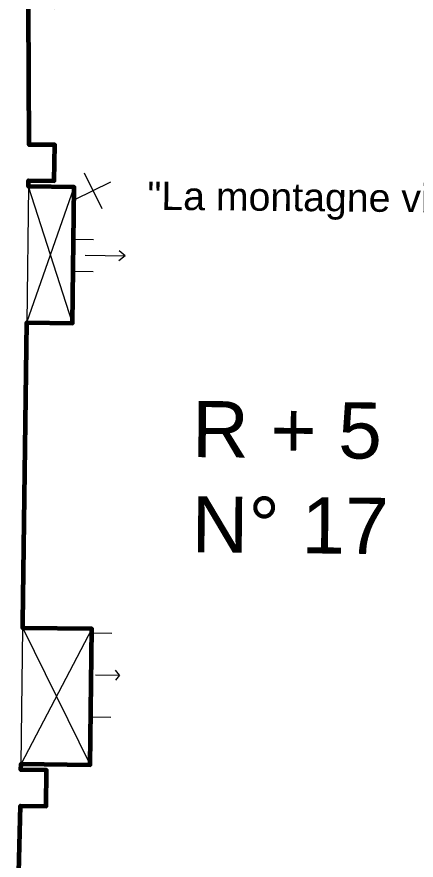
# Model space of a CAD drawing. Extents: x 996 to 1166918, y 537 to 295728.
# Drawn here: x 1131.08 to 1141.07, y 641.6 to 662.71 of the extents above; entities that cross this region are included whole.
import ezdxf

# ---------------------------------------------------------------- set-up
doc = ezdxf.new("R2010")
doc.units = 0
doc.header["$MEASUREMENT"] = 0
doc.linetypes.add('CONTINU', pattern=[0])
doc.layers.get('0').update_dxf_attribs({"linetype": 'CONTINUOUS', "lineweight": 0})
doc.layers.add('BATIMENT', color=7, linetype='CONTINU')
doc.layers.add('TEXTE', color=7, linetype='CONTINUOUS')
doc.layers.add('CF-TOPO-CARROYAGE', color=7, linetype='CONTINUOUS', lineweight=0)
doc.layers.add('DIVERS', color=7, linetype='CONTINU', lineweight=5)
doc.styles.get("Standard").update_dxf_attribs({"font": 'arial.ttf'})

# ---------------------------------------------------------------- blocks, each defined once
blk = doc.blocks.new('BL95', base_point=(2, 1))
blk.add_lwpolyline([(2, 0.5), (2, 1.5)])
blk = doc.blocks.new('BL142', base_point=(1.5, 1))
for points in [[(1.5, 0.5), (1.5, 1.5), (1.375, 1.34375)], [(1.5, 1.5), (1.625, 1.34375)]]:
    blk.add_lwpolyline(points)
blk = doc.blocks.new('CROIX')
at = {"linetype": 'CONTINU'}
for p, q in [((0, 0.5), (0, -0.5)), ((-0.5, 0), (0.5, 0))]:
    blk.add_line(p, q, dxfattribs=at)

msp = doc.modelspace()

# ---------------------------------------------------------------- linework, layer by layer
at = {"layer": 'BATIMENT'}
msp.add_lwpolyline([(1131.081, 639.307), (1131.172, 642.959), (1131.812, 642.951), (1131.824, 643.851), (1131.184, 643.859), (1131.186, 644.009), (1132.916, 643.986), (1132.96, 647.386), (1131.23, 647.409), (1131.232, 647.559), (1131.329, 655.058), (1132.469, 655.043), (1132.513, 658.443), (1131.373, 658.458), (1131.375, 658.608), (1132.015, 658.599), (1132.027, 659.499), (1131.387, 659.507), (1131.371, 662.922)], dxfattribs=at)
at = {"layer": 'BATIMENT', "lineweight": 60}
msp.add_lwpolyline([(1131.081, 639.307), (1131.172, 642.959), (1131.812, 642.951), (1131.824, 643.851), (1131.184, 643.859), (1131.186, 644.009), (1132.916, 643.986), (1132.96, 647.386), (1131.23, 647.409), (1131.232, 647.559), (1131.329, 655.058), (1132.469, 655.043), (1132.513, 658.443), (1131.373, 658.458), (1131.375, 658.608), (1132.015, 658.599), (1132.027, 659.499), (1131.387, 659.507), (1131.371, 662.922)], dxfattribs=at)
at = {"layer": 'DIVERS', "ltscale": 0.05}
msp.add_lwpolyline([(1131.081, 639.307), (1131.172, 642.959), (1131.812, 642.951), (1131.824, 643.851), (1131.184, 643.859), (1131.186, 644.009), (1132.916, 643.986), (1132.96, 647.386), (1131.23, 647.409), (1131.329, 655.058), (1132.469, 655.043), (1132.513, 658.443), (1131.373, 658.458), (1131.375, 658.608), (1132.015, 658.599), (1132.027, 659.499), (1131.387, 659.507), (1131.371, 662.922), (1132.011, 662.913), (1132.022, 663.813), (1131.382, 663.822), (1131.384, 663.982)], dxfattribs=at)
at = {"layer": 'DIVERS'}
for points in [[(1132.469, 655.043), (1131.373, 658.458), (1131.329, 655.058), (1132.513, 658.443)], [(1131.21, 647.759), (1131.178, 647.76)], [(1132.96, 647.386), (1131.186, 644.009), (1131.23, 647.409), (1132.916, 643.986)]]:
    msp.add_lwpolyline(points, dxfattribs=at)

# ---------------------------------------------------------------- block references
at = {"layer": 'CF-TOPO-CARROYAGE', "rotation": 26.18773148999673}
msp.add_blockref('CROIX', (1132.982, 658.355), dxfattribs=at)
at = {"layer": 'DIVERS'}
for name, p, xscale, yscale, rotation in [('BL95', (1132.746, 657.14), 0.4999691400000264, 0.4999691400000188, 269.252555173893), ('BL142', (1133.291, 656.733), 1.000037980000011, 1.000037980000002, 269.252116273893), ('BL95', (1132.736, 656.34), 0.4999691400000264, 0.4999691400000188, 269.252555173893), ('BL95', (1133.209, 647.283), 0.4999691400000264, 0.4999691400000188, 269.252555173893), ('BL142', (1133.345, 646.231), 1.000045649999995, 0.5999660300000187, 269.257828763893), ('BL95', (1133.181, 645.183), 0.4999691400000264, 0.4999691400000188, 269.252555173893)]:
    msp.add_blockref(name, p, dxfattribs=dict(at, xscale=xscale, yscale=yscale, rotation=rotation))

# ---------------------------------------------------------------- texts
at = {"layer": 'TEXTE'}
for s, height, p in [('"La montagne vivra"', 0.70313, (1134.344, 657.879)), ('R + 5 ', 1.4063, (1135.46, 651.688)), ('N° 17', 1.4063, (1135.448, 649.304))]:
    msp.add_text(s, height=height, rotation=359.4879, dxfattribs=at).set_placement(p)

doc.saveas('drawing.dxf')
